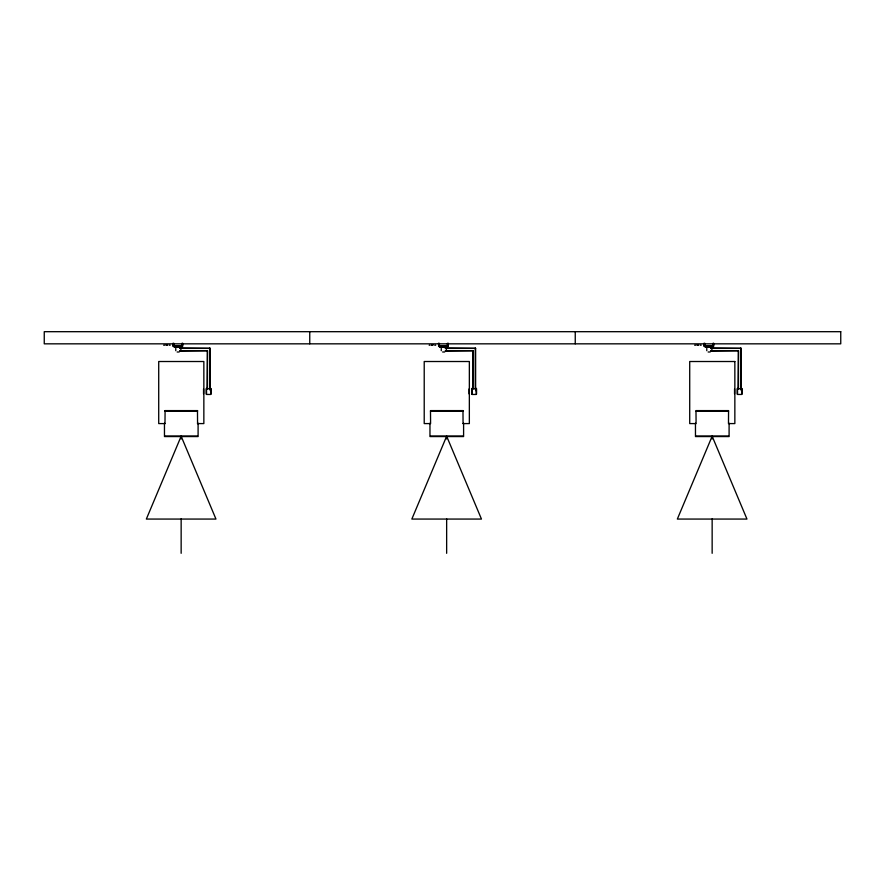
<?xml version="1.0" encoding="UTF-8"?>
<svg xmlns="http://www.w3.org/2000/svg" width="885" height="885" viewBox="0 0 885 885"><rect width="100%" height="100%" fill="white"/><g stroke="black" fill="none" stroke-linecap="round" stroke-linejoin="round"><path stroke-width="1.33" d="M182.321 346.455L182.509 343.336M447.821 346.455L448.009 343.336M713.321 346.455L713.509 343.336M182.764 343.336L182.509 346.455L173.261 346.455L172.995 343.336M448.264 343.336L448.009 346.455L438.761 346.455L438.495 343.336M713.764 343.336L713.509 346.455L704.261 346.455L703.995 343.336M181.148 436.228L146.346 519.064L215.962 519.064L181.148 436.228L181.148 438.982M446.648 436.228L411.846 519.064L481.462 519.064L446.648 436.228L446.648 438.982M712.148 436.228L677.346 519.064L746.962 519.064L712.148 436.228L712.148 438.982M207.134 389.013L207.466 350.681L179.909 350.681M472.634 389.013L472.966 350.681L445.409 350.681M738.134 389.013L738.466 350.681L710.909 350.681M179.821 351.013L207.466 350.681L207.466 388.991M445.321 351.013L472.966 350.681L472.966 388.991M710.821 351.013L738.466 350.681L738.466 388.991M166.114 344.862L167.73 344.862L166.114 345.216M431.615 344.862L433.23 344.862L431.615 345.216M697.114 344.862L698.73 344.862L697.114 345.216M163.659 345.216L164.621 345.216M169.234 345.216L170.185 345.216M429.159 345.216L430.121 345.216M434.734 345.216L435.685 345.216M694.659 345.216L695.621 345.216M700.234 345.216L701.186 345.216M172.995 345.836L182.764 345.836M438.495 345.836L448.264 345.836M703.995 345.836L713.764 345.836M174.489 346.677L181.171 346.677M439.989 346.677L446.671 346.677M705.489 346.677L712.171 346.677M173.88 346.721L181.879 346.721M439.38 346.721L447.379 346.721M704.88 346.721L712.879 346.721M174.489 347.34L181.171 347.34M439.989 347.34L446.671 347.34M705.489 347.34L712.171 347.34M180.883 347.938L180.883 351.19M446.383 347.938L446.383 351.19M711.883 347.938L711.883 351.19M179.854 348.037L210.121 348.369L210.121 389.002M445.354 348.037L475.621 348.369L475.621 389.002M710.854 348.037L741.121 348.369L741.121 389.002M175.772 348.369L175.772 350.681M179.854 348.369L210.121 348.369M441.272 348.369L441.272 350.681M445.354 348.369L475.621 348.369M706.772 348.369L706.772 350.681M710.854 348.369L741.121 348.369M177.122 351.987L179.19 351.987M442.622 351.987L444.69 351.987M708.122 351.987L710.19 351.987M207.001 388.758L210.254 388.758M472.501 388.758L475.754 388.758M738.001 388.758L741.254 388.758M164.986 410.607L197.565 410.607M463.065 410.607L430.486 410.607L430.586 423.583L424.214 423.583L424.214 361.511L469.349 361.511L469.349 423.583L462.977 423.583M164.986 411.171L197.565 411.171M430.486 411.171L463.065 411.171M695.986 411.171L728.565 411.171M165.086 423.583L158.714 423.583L158.714 361.511L203.849 361.511L203.849 423.583L197.477 423.583M165.008 436.051L197.554 436.051M430.508 436.051L463.054 436.051M696.008 436.051L728.554 436.051M704.438 346.455L704.261 343.336M438.938 346.455L438.761 343.336M173.438 346.455L173.261 343.336M742.05 388.681L742.05 394.124M741.718 388.349L741.718 394.456L737.537 394.456L737.537 388.349M741.254 388.349L741.254 390.683M740.789 348.037L740.789 389.002M737.205 388.681L737.205 394.124M734.55 388.924L734.55 393.88M729.096 423.196L729.096 436.559L695.466 436.559L695.466 423.196M712.879 343.336L712.879 346.455M712.148 518.875L712.148 553.313M704.88 343.336L704.88 346.455M575.25 331.687L575.25 343.834M476.55 388.681L476.55 394.124M476.219 388.349L476.219 394.456L472.037 394.456L472.037 388.349M475.754 388.349L475.754 390.683M475.289 348.037L475.289 389.002M471.705 388.681L471.705 394.124M469.05 388.924L469.05 393.88M463.596 423.196L463.596 436.559L429.966 436.559L429.966 423.196M462.977 410.607L463.065 423.583M447.379 343.336L447.379 346.455M446.648 518.875L446.648 553.313M439.38 343.336L439.38 346.455M309.75 331.687L309.75 343.834M211.05 388.681L211.05 394.124M210.718 388.349L210.718 394.456L206.537 394.456L206.537 388.349M210.254 388.349L210.254 390.683M209.789 348.037L209.789 389.002M206.205 388.681L206.205 394.124M203.55 388.924L203.55 393.88M198.096 423.196L198.096 436.559L164.466 436.559L164.466 423.196M197.477 410.607L197.565 423.583M181.879 343.336L181.879 346.455M181.148 518.875L181.148 553.313M173.88 343.336L173.88 346.455M165.086 410.607L164.986 423.583M840.75 331.687L44.25 331.687L44.25 343.834L840.75 343.834L840.75 331.687M734.849 361.511L689.714 361.511L689.714 423.583L696.086 423.583L695.986 410.607L728.565 410.607L728.477 423.583L734.849 423.583L734.849 361.511"/></g></svg>
